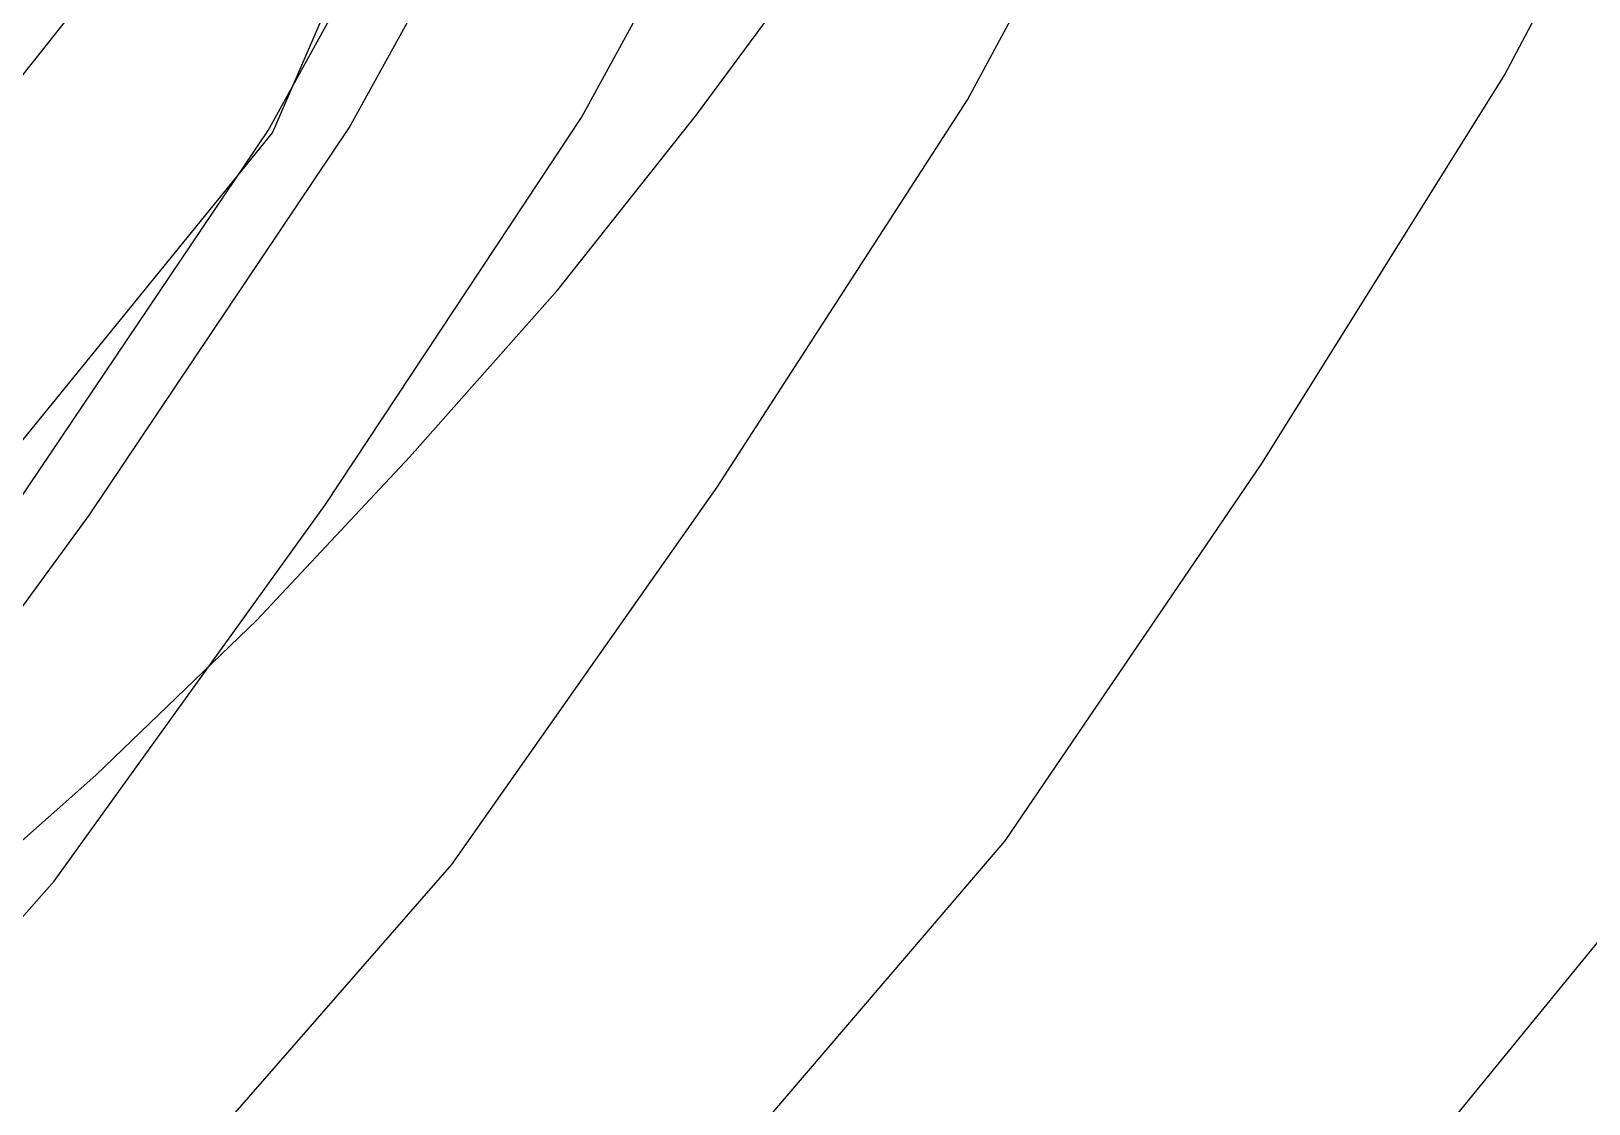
# Model space of a CAD drawing. Header units: millimetres. Extents: x 0 to 262, y -49 to 161.
# Drawn here: x 8.653 to 9.737, y 99.379 to 100.126 of the extents above; entities that cross this region are included whole.
import ezdxf

# ---------------------------------------------------------------- set-up
doc = ezdxf.new("R2010")
doc.units = ezdxf.units.MM
doc.layers.add('TOP_HIDDEN', color=8, linetype='CONTINUOUS')
doc.layers.add('TOP_VISIBLE', color=7, linetype='Continuous')

msp = doc.modelspace()

# ---------------------------------------------------------------- linework, layer by layer
at = {"layer": 'TOP_HIDDEN'}
for points in [[(9.5139, 102.5293), (9.3373, 103.8142), (8.8206, 105.0038), (8.0021, 106.0099), (6.9425, 106.7578), (5.7204, 107.1922), (4.4264, 107.2807), (3.1565, 107.0168), (2.005, 106.4201), (1.0571, 105.5348), (0.3832, 104.4267), (0.0333, 103.1778), (0.0333, 101.8808), (0.3832, 100.6319), (1.0571, 99.5237), (2.005, 98.6385), (3.1565, 98.0418), (4.4264, 97.7779), (5.7204, 97.8664), (6.9425, 98.3007), (8.0021, 99.0487), (8.8206, 100.0548), (9.3373, 101.2444), (9.5139, 102.5293)], [(4.7514, 97.7668), (5.076, 97.785), (5.3991, 97.8162), (5.7196, 97.8706), (6.0343, 97.9505), (6.3458, 98.0429), (6.6461, 98.1673), (6.9397, 98.3058), (7.2242, 98.4631), (7.4935, 98.6446), (7.7554, 98.8368), (7.9978, 99.0534), (8.2273, 99.2829), (8.4439, 99.5253), (8.6361, 99.7872), (8.8176, 100.0565), (8.9749, 100.341), (9.1134, 100.6345), (9.2378, 100.9349), (9.3302, 101.2464), (9.4101, 101.5611), (9.4645, 101.8816), (9.4957, 102.2047), (9.5139, 102.5293)], [(4.8149, 97.7668), (5.1391, 97.785), (5.4619, 97.8163), (5.7821, 97.8708), (6.0964, 97.9508), (6.4075, 98.0435), (6.7074, 98.168), (7.0005, 98.3067), (7.2846, 98.4641), (7.5534, 98.6458), (7.8146, 98.8383), (8.0566, 99.0549), (8.2854, 99.2846), (8.5016, 99.527), (8.6932, 99.789), (8.874, 100.0583), (9.0309, 100.3427), (9.1688, 100.6361), (9.2929, 100.9363), (9.3849, 101.2476), (9.4644, 101.562), (9.5187, 101.8822), (9.5497, 102.205), (9.5679, 102.5293)], [(5.005, 97.7668), (5.3279, 97.7851), (5.6494, 97.8167), (5.9682, 97.8714), (6.281, 97.9522), (6.5904, 98.0458), (6.8889, 98.1706), (7.18, 98.3105), (7.4624, 98.4682), (7.7289, 98.651), (7.9878, 98.8445), (8.2279, 99.0612), (8.4542, 99.2917), (8.6685, 99.5339), (8.8575, 99.7962), (9.0359, 100.0656), (9.1912, 100.3494), (9.3269, 100.6425), (9.4497, 100.9418), (9.5401, 101.2523), (9.6182, 101.5657), (9.6719, 101.8847), (9.7023, 102.2063), (9.7203, 102.5293)], [(5.3207, 97.7668), (5.6415, 97.7852), (5.9607, 97.8174), (6.2773, 97.8725), (6.5876, 97.9545), (6.8943, 98.0497), (7.1901, 98.1752), (7.478, 98.3168), (7.7577, 98.4751), (8.0204, 98.6597), (8.2752, 98.8549), (8.5123, 99.0718), (8.7343, 99.3035), (8.9456, 99.5455), (9.1304, 99.8083), (9.3046, 100.0779), (9.4573, 100.3606), (9.5894, 100.653), (9.71, 100.9509), (9.7977, 101.26), (9.8736, 101.5718), (9.9262, 101.8889), (9.9557, 102.2084), (9.9733, 102.5293)], [(5.7603, 97.7668), (6.0781, 97.7854), (6.3943, 97.8185), (6.7078, 97.8741), (7.0146, 97.9578), (7.3174, 98.0553), (7.6096, 98.1816), (7.8929, 98.3259), (8.1687, 98.4849), (8.4261, 98.6721), (8.6752, 98.8697), (8.9081, 99.0868), (9.1241, 99.3201), (9.331, 99.5621), (9.5101, 99.8253), (9.6786, 100.095), (9.8276, 100.3763), (9.9548, 100.6678), (10.0715, 100.964), (10.1563, 101.2709), (10.2292, 101.5804), (10.2804, 101.8946), (10.3085, 102.2114), (10.3256, 102.5293)], [(6.3215, 97.7668), (6.6356, 97.7856), (6.9478, 97.8199), (7.2574, 97.8762), (7.5597, 97.9623), (7.8574, 98.0628), (8.1451, 98.1902), (8.4224, 98.3379), (8.6931, 98.4982), (8.9437, 98.6884), (9.1855, 98.889), (9.413, 99.1064), (9.6213, 99.3417), (9.8204, 99.5851), (9.9944, 99.8473), (10.1555, 100.117), (10.3, 100.3965), (10.421, 100.6866), (10.5321, 100.9808), (10.6139, 101.2846), (10.6831, 101.5912), (10.7324, 101.9019), (10.7589, 102.2151), (10.7754, 102.5293)]]:
    msp.add_lwpolyline(points, dxfattribs=at)
at = {"layer": 'TOP_VISIBLE'}
for points in [[(8.2031, 99.6121), (8.3053, 99.7111), (8.4052, 99.8125), (8.5013, 99.9176), (8.5924, 100.027), (8.681, 100.1383), (8.7637, 100.2542), (8.8428, 100.3725), (8.9184, 100.4932), (8.9877, 100.6175), (9.0543, 100.7433), (9.115, 100.8721), (9.1712, 101.0028), (9.2242, 101.135), (9.2698, 101.2698), (9.3127, 101.4055), (9.3498, 101.543), (9.3817, 101.6816), (9.4107, 101.821), (9.4317, 101.9618), (9.4498, 102.103), (9.4622, 102.2448), (9.4692, 102.387), (9.4734, 102.5293)], [(8.4623, 99.4045), (8.5814, 99.5046), (8.6977, 99.6077), (8.8098, 99.7156), (8.916, 99.8292), (9.0193, 99.9455), (9.116, 100.0673), (9.2083, 100.1925), (9.2968, 100.3204), (9.3775, 100.4534), (9.455, 100.5882), (9.5262, 100.7265), (9.5916, 100.8676), (9.6537, 101.0102), (9.7067, 101.1564), (9.7566, 101.3037), (9.8, 101.4531), (9.8371, 101.6041), (9.8711, 101.7559), (9.8954, 101.9096), (9.9164, 102.0636), (9.931, 102.2185), (9.9391, 102.3738), (9.944, 102.5293)]]:
    msp.add_lwpolyline(points, dxfattribs=at)

doc.saveas('drawing.dxf')
